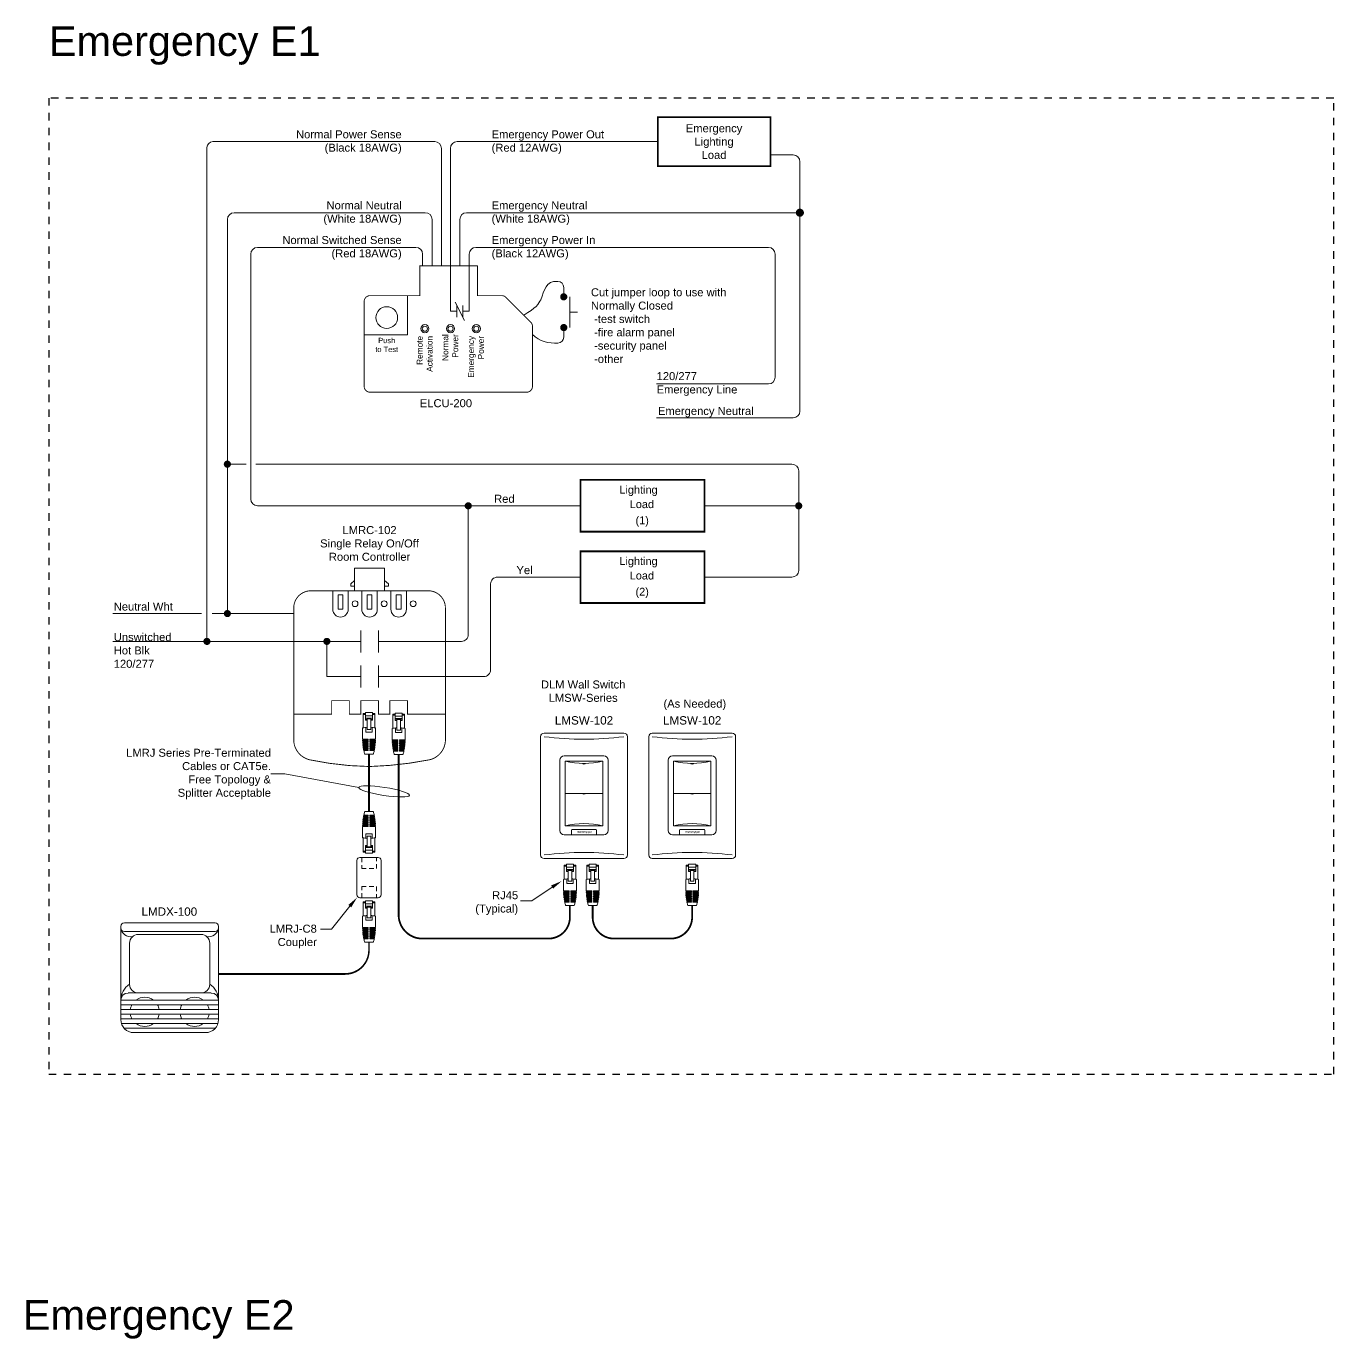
# Model space of a CAD drawing. Header units: inches. Extents: x -60 to 2005, y -577 to 104.
# Drawn here: x 1043.26 to 1087.34, y -5.17 to 39.09 of the extents above; entities that cross this region are included whole.
import ezdxf

# ---------------------------------------------------------------- set-up
doc = ezdxf.new("R2010")
doc.units = ezdxf.units.IN
doc.header["$MEASUREMENT"] = 0
doc.linetypes.add('Demo', pattern=[0.5, 0.25, -0.25])
doc.linetypes.add('HIDDEN', pattern=[0.375, 0.25, -0.125])
doc.layers.get('0').update_dxf_attribs({"lineweight": 5})
doc.layers.add('PS Borders', color=40, linetype='Demo', lineweight=5, plot=False)
for name, color, linetype, lineweight in [('WATTSTOPPER', 160, 'Continuous', 5), ('WS', 3, 'Continuous', 5), ('WS_DETAIL', 7, 'Continuous', 5), ('WS_LineVoltage', 1, 'Continuous', 5)]:
    doc.layers.add(name, color=color, linetype=linetype, lineweight=lineweight)
doc.styles.add('ARIAL', font='arial.ttf')

# ---------------------------------------------------------------- blocks, each defined once
blk = doc.blocks.new('A$C756910A1')
at = {"layer": 'WS_DETAIL'}
for p, q in [((0.15, 6.6), (0.15, 10.17)), ((0.15, 10.17), (0.73, 10.17)), ((0.73, 9.92), (0.15, 9.92)), ((0.73, 10.43), (0.73, 8.56)), ((0.73, 10.43), (2.51, 10.43)), ((2.51, 10.43), (2.51, 8.56)), ((3.08, 10.17), (2.51, 10.17)), ((3.08, 9.92), (2.51, 9.92)), ((3.08, 6.6), (3.08, 10.17)), ((2.51, 9.66), (0.73, 9.66)), ((2.51, 9.06), (0.73, 9.06)), ((0.73, 8.74), (1.17, 8.74)), ((0.73, 8.56), (1.17, 8.56)), ((0.81, 6.7), (0.81, 5.55)), ((1.17, 6.17), (1.17, 9.06)), ((1.17, 8.85), (2.06, 8.85)), ((2.06, 6.17), (2.06, 9.06)), ((2.06, 8.74), (2.51, 8.74)), ((2.51, 8.56), (2.06, 8.56)), ((2.42, 6.7), (2.42, 5.55)), ((0, 6.56), (0, 3.73)), ((0, 3.73), (1.43, 3.73)), ((0, 3.51), (1.43, 3.51)), ((0.81, 5.55), (2.42, 5.55)), ((0.89, 3.73), (0.89, 3.51)), ((1.17, 6.17), (2.06, 6.17)), ((1.43, 3.51), (1.43, 3.73)), ((1.8, 3.73), (3.23, 3.73)), ((1.8, 3.51), (1.8, 3.73)), ((1.8, 3.51), (3.23, 3.51)), ((2.34, 3.73), (2.34, 3.51)), ((3.23, 6.56), (3.23, 3.73)), ((0.01, 3.29), (1.43, 3.29)), ((0.02, 3.06), (1.43, 3.06)), ((0.03, 2.84), (1.43, 2.84)), ((0.05, 2.62), (1.43, 2.62)), ((0.07, 2.4), (1.43, 2.4)), ((0.09, 2.18), (1.43, 2.18)), ((0.12, 1.96), (1.43, 1.96)), ((0.15, 1.74), (1.43, 1.74)), ((0.18, 1.52), (1.43, 1.52)), ((0.22, 1.3), (1.43, 1.3)), ((0.26, 1.08), (1.43, 1.08)), ((0.31, 0.86), (1.43, 0.86)), ((0.89, 3.29), (0.89, 3.06)), ((0.89, 2.84), (0.89, 2.62)), ((0.89, 2.4), (0.89, 2.18)), ((0.89, 1.96), (0.89, 1.74)), ((0.89, 1.52), (0.89, 1.3)), ((0.89, 1.08), (0.89, 0.86)), ((1.43, 3.06), (1.43, 3.29)), ((1.43, 2.62), (1.43, 2.84)), ((1.43, 2.18), (1.43, 2.4)), ((1.43, 1.74), (1.43, 1.96)), ((1.43, 1.3), (1.43, 1.52)), ((1.43, 0.86), (1.43, 1.08)), ((1.8, 3.29), (3.23, 3.29)), ((1.8, 3.06), (1.8, 3.29)), ((1.8, 3.06), (3.22, 3.06)), ((1.8, 2.84), (3.2, 2.84)), ((1.8, 2.62), (1.8, 2.84)), ((1.8, 2.62), (3.19, 2.62)), ((1.8, 2.4), (3.17, 2.4)), ((1.8, 2.18), (1.8, 2.4)), ((1.8, 2.18), (3.14, 2.18)), ((1.8, 1.96), (3.12, 1.96)), ((1.8, 1.74), (1.8, 1.96)), ((1.8, 1.74), (3.09, 1.74)), ((1.8, 1.52), (3.05, 1.52)), ((1.8, 1.3), (1.8, 1.52)), ((1.8, 1.3), (3.01, 1.3)), ((1.8, 1.08), (2.97, 1.08)), ((1.8, 0.86), (1.8, 1.08)), ((1.8, 0.86), (2.92, 0.86)), ((2.34, 3.29), (2.34, 3.06)), ((2.34, 2.84), (2.34, 2.62)), ((2.34, 2.4), (2.34, 2.18)), ((2.34, 1.96), (2.34, 1.74)), ((2.34, 1.52), (2.34, 1.3)), ((2.34, 1.08), (2.34, 0.86)), ((2.69, 0), (0.52, 0))]:
    blk.add_line(p, q, dxfattribs=at)
for centre, radius, start, end in [((1.62, -0.58), 7.33, 93.502, 102.7411), ((1.62, -0.58), 7.33, 77.2589, 86.498), ((13.49, 3.73), 13.49, 180.937, 181.8742), ((-10.25, 3.73), 13.49, 358.1258, 359.063), ((13.49, 3.73), 13.49, 182.8119, 183.7504), ((13.49, 3.73), 13.49, 184.6899, 185.6307), ((13.49, 3.73), 13.49, 186.573, 187.5171), ((13.49, 3.73), 13.49, 188.4632, 189.4117), ((13.49, 3.73), 13.49, 190.3627, 191.3167), ((13.49, 3.73), 13.49, 192.2739, 196.0379), ((-10.25, 3.73), 13.49, 343.9621, 347.7261), ((-10.25, 3.73), 13.49, 348.6833, 349.6373), ((-10.25, 3.73), 13.49, 350.5883, 351.5368), ((-10.25, 3.73), 13.49, 352.4829, 353.427), ((-10.25, 3.73), 13.49, 354.3693, 355.3101), ((-10.25, 3.73), 13.49, 356.2496, 357.1881)]:
    blk.add_arc(centre, radius, start, end, dxfattribs=at)
blk = doc.blocks.new('A$C28216DC1')
at = {"layer": 'WS_DETAIL'}
blk.add_lwpolyline([(22.84, 8.11), (17.13, 4.27), (13.98, 4.27)], dxfattribs=at)
blk.add_solid([(23.11, 7.67), (22.56, 8.56), (25.52, 9.76)], dxfattribs=at)
at = {"layer": 'WS_DETAIL', "linetype": 'Continuous', "insert": (13.29, 3.59), "char_height": 2.25, "width": 37.309, "attachment_point": 6, "style": 'ARIAL'}
blk.add_mtext('\\pi29.81;RJ45\\P\\pi22.42;(Typical)', dxfattribs=at)
blk = doc.blocks.new('A$C6E7233CE')
at = {"layer": 'WATTSTOPPER', "color": 0, "linetype": 'HIDDEN'}
for p, q in [((0.606, 1.048), (0, 1.048)), ((0.606, 0.256), (0.606, 1.048)), ((1.576, 0.256), (1.576, 1.048)), ((1.576, 1.048), (2.182, 1.048)), ((0, 0.256), (0.606, 0.256)), ((2.182, 0.256), (1.576, 0.256))]:
    blk.add_line(p, q, dxfattribs=at)
at = {"layer": 'WATTSTOPPER', "color": 0}
for p, q in [((0, 0.256), (0, 1.048)), ((2.182, 0.256), (2.182, 1.048))]:
    blk.add_line(p, q, dxfattribs=at)
for points in [[(0, 1.048), (0, 1.143, -0.414214), (0.16, 1.303), (2.022, 1.303, -0.414214), (2.182, 1.143), (2.182, 1.048)], [(2.182, 0.256), (2.182, 0.16, -0.414214), (2.022, 0), (0.16, 0, -0.414214), (0, 0.16), (0, 0.256)]]:
    blk.add_lwpolyline(points, format="xyb", dxfattribs=at)
blk = doc.blocks.new('WallPlate1Gang')
for p, q in [((-11.72, 0.96), (-11.72, 32.87)), ((-10.76, 33.83), (10.76, 33.83)), ((11.72, 32.87), (11.72, 0.96)), ((-6.49, 26.51), (-6.49, 7.57)), ((-5.31, 27.69), (5.31, 27.69)), ((6.49, 26.51), (6.49, 7.57)), ((5.31, 6.39), (-5.31, 6.39)), ((-10.76, 0), (10.76, 0))]:
    blk.add_line(p, q)
for centre, radius, start, end in [((-10.76, 32.87), 0.96, 90, 180), ((0, 117.5), 85.31, 262.7571, 277.2429), ((10.76, 32.87), 0.96, 0, 90), ((-5.31, 26.51), 1.18, 90, 180), ((5.31, 26.51), 1.18, 0, 90), ((-5.31, 7.57), 1.18, 180, 270), ((5.31, 7.57), 1.18, 270, 0), ((-10.76, 0.96), 0.96, 180, 270), ((0, -83.67), 85.31, 82.7571, 97.2429), ((10.76, 0.96), 0.96, 270, 0)]:
    blk.add_arc(centre, radius, start, end)
blk = doc.blocks.new('*U137')
blk.add_blockref('WallPlate1Gang', (0, -0.01))
blk = doc.blocks.new('*U251')
for p, q in [((-5.32, 21.31), (5.32, 21.31)), ((-6.5, 20.13), (-6.5, 1.18)), ((-5.07, 2.44), (-5.07, 19.89)), ((-5.07, 19.89), (5.07, 19.89)), ((-5.07, 19.89), (5.07, 19.89)), ((-0.33, 19.29), (-0.33, 19.19)), ((0.33, 19.29), (0.33, 19.19)), ((5.07, 19.89), (5.07, 2.44)), ((6.5, 20.13), (6.5, 1.18)), ((-5.07, 11.16), (0, 11.16)), ((-0.33, 11.17), (-0.33, 11.06)), ((0, 11.16), (5.07, 11.16)), ((0.33, 11.17), (0.33, 11.06)), ((5.32, 0), (-5.32, 0)), ((5.07, 2.44), (-5.07, 2.44)), ((-3.38, 1.24), (-3.38, 0)), ((3.14, 1.48), (-3.14, 1.48)), ((3.38, 1.24), (3.38, 0))]:
    blk.add_line(p, q)
for centre, radius, start, end in [((-5.32, 20.13), 1.18, 90, 180), ((5.32, 20.13), 1.18, 0, 90), ((0, 41.25), 21.96, 256.6482, 283.3518), ((0, 19.73), 0.639, 238.6629, 301.3371), ((0, 11.61), 0.639, 238.6629, 301.3371), ((-5.32, 1.18), 1.18, 180, 270), ((0, -18.92), 21.96, 76.6482, 103.3518), ((-3.14, 1.24), 0.239, 90, 180), ((3.14, 1.24), 0.239, 0, 90), ((5.32, 1.18), 1.18, 270, 0)]:
    blk.add_arc(centre, radius, start, end)
at = {"style": 'ARIAL'}
for s, insert, char_height, width, attachment_point in [('LMSW-102', (0, 32.02), 2.25, 40.9705, 2), ('{\\fArial|b1|i1|c0|p34;Wattstopper}', (-1.79, 1.04), 0.4798, 3.7953, 1)]:
    blk.add_mtext(s, dxfattribs=dict(at, insert=insert, char_height=char_height, width=width, attachment_point=attachment_point))

msp = doc.modelspace()

# ---------------------------------------------------------------- linework, layer by layer
for p, q in [((1046.563, 8.856), (1049.62, 8.856)), ((1046.442, 8.735), (1046.442, 8.683)), ((1046.443, 8.669), (1046.443, 5.59)), ((1049.62, 8.562), (1046.563, 8.562)), ((1049.152, 8.461), (1047.031, 8.461)), ((1049.74, 8.669), (1049.74, 5.59)), ((1049.741, 8.735), (1049.741, 8.683)), ((1046.738, 8.168), (1046.738, 6.781)), ((1049.445, 8.168), (1049.445, 6.781)), ((1049.74, 6.249), (1046.443, 6.249)), ((1049.496, 6.488), (1046.687, 6.488)), ((1049.74, 6.09), (1046.443, 6.09)), ((1049.74, 5.932), (1046.443, 5.932)), ((1049.74, 5.774), (1046.443, 5.774)), ((1049.74, 5.615), (1046.443, 5.615)), ((1049.719, 5.457), (1046.464, 5.457)), ((1049.629, 5.298), (1046.554, 5.298)), ((1049.301, 5.152), (1046.882, 5.152))]:
    msp.add_line(p, q)
for centre, radius, start, end in [((1046.563, 8.735), 0.121, 90, 180), ((1049.62, 8.735), 0.121, 0, 90), ((1046.563, 8.683), 0.121, 180, 270), ((1046.778, 8.724), 0.34, 189.3383, 280.3118), ((1047.031, 8.168), 0.293, 90, 180), ((1049.152, 8.168), 0.293, 0, 90), ((1049.405, 8.724), 0.34, 259.6882, 350.6617), ((1049.62, 8.683), 0.121, 270, 0), ((1047.075, 6.246), 0.632, 122.1791, 180.2423), ((1047.031, 6.781), 0.293, 180, 270), ((1049.152, 6.781), 0.293, 270, 0), ((1049.108, 6.246), 0.632, 359.7577, 57.8209), ((1046.687, 6.243), 0.244, 90, 180), ((1047.251, 5.854), 0.493, 53.1936, 126.8064), ((1048.932, 5.854), 0.493, 53.1936, 126.8064), ((1049.496, 6.243), 0.244, 0, 90), ((1047.251, 5.854), 0.493, 151.3746, 170.9384), ((1047.251, 5.854), 0.493, 189.4443, 209.0566), ((1047.251, 5.854), 0.493, 330.9434, 350.5557), ((1047.251, 5.854), 0.493, 9.0616, 28.6254), ((1048.932, 5.854), 0.493, 151.3746, 170.9384), ((1048.932, 5.854), 0.493, 189.4443, 209.0566), ((1048.932, 5.854), 0.493, 330.9434, 350.5557), ((1048.932, 5.854), 0.493, 9.0616, 28.6254), ((1046.882, 5.59), 0.439, 180, 270), ((1047.251, 5.854), 0.493, 233.8289, 306.1711), ((1048.932, 5.854), 0.493, 233.8289, 306.1711), ((1049.301, 5.59), 0.439, 270, 0)]:
    msp.add_arc(centre, radius, start, end)
at = {"layer": 'PS Borders', "lineweight": -3}
msp.add_lwpolyline([(1044.019, 3.75), (1087.339, 3.75), (1087.339, 36.666), (1044.019, 36.666)], close=True, dxfattribs=at)
at = {"layer": 'WS', "const_width": 0.06}
msp.add_lwpolyline([(1054.811, 14.545), (1054.811, 12.604)], dxfattribs=at)
for points in [[(1061.586, 9.433), (1061.586, 9.042, -0.414214), (1060.866, 8.322), (1056.611, 8.322, -0.414214), (1055.811, 9.122), (1055.811, 14.528)], [(1062.353, 9.433), (1062.353, 9.042, 0.414214), (1063.073, 8.322), (1064.987, 8.322, 0.414214), (1065.707, 9.042), (1065.707, 9.433)]]:
    msp.add_lwpolyline(points, format="xyb", dxfattribs=at)
at = {"layer": 'WS'}
msp.add_lwpolyline([(1054.811, 8.197, 0.05, 0.05, 0), (1054.811, 7.93, 0.05, 0.06, -0.414214), (1054.011, 7.13, 0.06, 0.06, 0), (1049.74, 7.13, 0.06, 0.06, 0)], format="xyseb", dxfattribs=at)
at = {"layer": 'WS_DETAIL', "color": 7}
for p, q in [((1061.378, 30.285), (1061.378, 29.965)), ((1056.11, 28.679), (1056.11, 30.006)), ((1061.589, 29.965), (1061.589, 28.928)), ((1061.84, 29.447), (1061.589, 29.447)), ((1061.378, 28.928), (1061.378, 28.608)), ((1054.649, 28.679), (1056.11, 28.679))]:
    msp.add_line(p, q, dxfattribs=at)
at = {"layer": 'WS_DETAIL'}
for p, q in [((1057.714, 29.781), (1058.033, 29.172)), ((1057.768, 29.275), (1057.768, 29.677)), ((1057.979, 29.677), (1057.979, 29.275)), ((1057.768, 29.476), (1057.559, 29.476)), ((1058.191, 29.476), (1057.979, 29.476)), ((1054.328, 20.812), (1054.328, 20.052)), ((1055.335, 20.812), (1054.328, 20.812)), ((1055.335, 20.812), (1055.335, 20.052)), ((1054.328, 20.404), (1054.195, 20.282)), ((1055.335, 20.404), (1055.468, 20.282)), ((1053.589, 20.052), (1053.589, 19.427)), ((1054.113, 19.427), (1054.113, 20.052)), ((1054.195, 20.282), (1054.195, 20.212)), ((1054.195, 20.212), (1054.328, 20.212)), ((1054.57, 19.427), (1054.57, 20.052)), ((1055.093, 20.052), (1055.093, 19.427)), ((1055.468, 20.212), (1055.335, 20.212)), ((1055.468, 20.282), (1055.468, 20.212)), ((1055.55, 19.427), (1055.55, 20.052)), ((1056.074, 20.052), (1056.074, 19.427)), ((1054.534, 18.717), (1054.534, 17.972)), ((1054.535, 18.717), (1054.535, 17.972)), ((1055.128, 18.717), (1055.128, 17.972)), ((1055.128, 18.717), (1055.128, 17.972)), ((1054.534, 17.532), (1054.534, 16.787)), ((1054.535, 17.532), (1054.535, 16.787)), ((1055.128, 17.532), (1055.128, 16.787)), ((1055.128, 17.532), (1055.128, 16.787)), ((1051.972, 13.874), (1051.506, 13.874)), ((1054.165, 9.417), (1053.553, 8.638)), ((1053.553, 8.638), (1053.177, 8.638))]:
    msp.add_line(p, q, dxfattribs=at)
at = {"layer": 'WS_DETAIL', "linetype": 'Continuous'}
msp.add_line((1051.972, 13.874), (1054.473, 13.418), dxfattribs=at)
at = {"layer": 'WS_DETAIL', "color": 7, "linetype": 'Continuous', "const_width": 0.0568}
msp.add_lwpolyline([(1064.552, 34.372), (1068.348, 34.372), (1068.348, 36.023), (1064.552, 36.023)], close=True, dxfattribs=at)
at = {"layer": 'WS_DETAIL', "linetype": 'Continuous', "const_width": 0.03}
for points in [[(1058.473, 31.014), (1058.473, 30.006), (1059.288, 30.006, -0.199289), (1059.43, 29.947), (1060.266, 29.109, -0.198535), (1060.324, 28.968), (1060.324, 26.948, -0.414214), (1060.124, 26.748), (1054.849, 26.748, -0.414214), (1054.649, 26.948), (1054.649, 27.105)], [(1054.649, 27.105), (1054.649, 29.806, -0.414214), (1054.849, 30.006), (1056.524, 30.006), (1056.524, 31.014), (1057.406, 31.014), (1058.473, 31.014)], [(1054.83, 14.125, -0.048346), (1052.815, 14.351, -0.329956), (1052.275, 14.982), (1052.275, 19.474, -0.414214), (1052.854, 20.052), (1056.809, 20.052, -0.414214), (1057.388, 19.474), (1057.388, 18.572), (1057.388, 16.828), (1057.388, 14.982, -0.329956), (1056.848, 14.351, -0.0415), (1054.83, 14.125, -0.024292)]]:
    msp.add_lwpolyline(points, format="xyb", dxfattribs=at)
at = {"layer": 'WS_DETAIL', "color": 7, "linetype": 'Continuous', "const_width": 0.121}
for points in [[(1061.318, 29.965, -1), (1061.439, 29.965, -1)], [(1061.318, 28.928, 1), (1061.439, 28.928, 1)]]:
    msp.add_lwpolyline(points, format="xyb", close=True, dxfattribs=at)
at = {"layer": 'WS_DETAIL', "linetype": 'Continuous', "const_width": 0.06}
for points in [[(1061.94, 22.045), (1066.126, 22.045), (1066.126, 23.79), (1061.94, 23.79)], [(1066.126, 19.639), (1066.126, 21.383), (1061.94, 21.383), (1061.94, 19.639)]]:
    msp.add_lwpolyline(points, close=True, dxfattribs=at)
at = {"layer": 'WS_DETAIL'}
for points in [[(1053.772, 19.427), (1053.93, 19.427), (1053.93, 19.91), (1053.772, 19.91)], [(1054.752, 19.427), (1054.911, 19.427), (1054.911, 19.91), (1054.752, 19.91)], [(1055.733, 19.427), (1055.891, 19.427), (1055.891, 19.91), (1055.733, 19.91)]]:
    msp.add_lwpolyline(points, close=True, dxfattribs=at)
at = {"layer": 'WS_DETAIL', "const_width": 0.03}
msp.add_lwpolyline([(1052.275, 15.89), (1053.554, 15.89), (1053.554, 16.346), (1054.148, 16.346), (1054.148, 15.89), (1054.534, 15.89), (1054.534, 16.346), (1055.129, 16.346), (1055.129, 15.89), (1055.514, 15.89), (1055.514, 16.346), (1056.109, 16.346), (1056.109, 15.89), (1057.388, 15.89)], dxfattribs=at)
at = {"layer": 'WS_DETAIL', "color": 7}
msp.add_circle((1055.409, 29.264), 0.367, dxfattribs=at)
at = {"layer": 'WS_DETAIL'}
for centre, radius in [((1056.696, 28.89), 0.137), ((1056.696, 28.89), 0.0865), ((1057.562, 28.89), 0.137), ((1057.562, 28.89), 0.0865), ((1058.429, 28.89), 0.137), ((1058.429, 28.89), 0.0865), ((1054.341, 19.616), 0.0983), ((1055.322, 19.616), 0.0983), ((1056.302, 19.616), 0.0983)]:
    msp.add_circle(centre, radius, dxfattribs=at)
at = {"layer": 'WS_DETAIL', "color": 7}
for centre, start, end in [((1061.177, 30.285), 0, 90), ((1061.177, 28.608), 270, 0)]:
    msp.add_arc(centre, 0.202, start, end, dxfattribs=at)
at = {"layer": 'WS_DETAIL'}
for centre in [(1053.851, 19.427), (1054.831, 19.427), (1055.812, 19.427)]:
    msp.add_arc(centre, 0.262, 180, 0, dxfattribs=at)
at = {"layer": 'WS_DETAIL', "extrusion": (0, 0, -1)}
msp.add_ellipse((1055.326, 13.286), major_axis=(-0.854, 0.132), ratio=0.15592, dxfattribs=at)
at = {"layer": 'WS_DETAIL', "color": 7}
msp.add_open_spline([(1060.028, 29.347), (1060.444, 29.588), (1060.721, 29.996), (1060.76, 30.518), (1061.177, 30.486)], degree=3, knots=[0, 0, 0, 0, 0.853506, 2.600202, 2.600202, 2.600202, 2.600202], dxfattribs=at)
msp.add_open_spline([(1060.324, 28.697), (1060.553, 28.454), (1060.875, 28.389), (1061.177, 28.407)], degree=3, dxfattribs=at)
at = {"layer": 'WS_DETAIL'}
msp.add_solid([(1054.213, 9.377), (1054.117, 9.458), (1054.41, 9.705)], dxfattribs=at)
at = {"layer": 'WS_LineVoltage'}
for p, q in [((1049.348, 18.345), (1049.348, 34.998)), ((1049.548, 35.198), (1057.028, 35.198)), ((1057.253, 31.014), (1057.253, 34.972)), ((1057.559, 29.476), (1057.559, 34.972)), ((1064.552, 35.198), (1057.785, 35.198)), ((1068.348, 34.753), (1069.11, 34.753)), ((1069.34, 34.523), (1069.34, 26.114)), ((1050.267, 32.802), (1056.711, 32.802)), ((1069.34, 32.802), (1058.101, 32.802)), ((1050.037, 32.573), (1050.037, 19.282)), ((1056.937, 31.014), (1056.937, 32.577)), ((1057.875, 31.014), (1057.875, 32.577)), ((1051.056, 31.632), (1056.395, 31.632)), ((1068.281, 31.632), (1058.417, 31.632)), ((1050.826, 23.147), (1050.826, 31.402)), ((1056.621, 31.014), (1056.621, 31.406)), ((1058.191, 29.476), (1058.191, 31.406)), ((1064.509, 27.026), (1068.281, 27.026)), ((1069.11, 25.884), (1064.509, 25.884)), ((1050.667, 24.322), (1050.037, 24.322)), ((1069.07, 24.322), (1050.994, 24.322)), ((1069.3, 24.092), (1069.3, 20.741)), ((1058.158, 22.917), (1051.056, 22.917)), ((1069.3, 22.917), (1066.126, 22.917)), ((1066.126, 20.511), (1069.07, 20.511))]:
    msp.add_line(p, q, dxfattribs=at)
at = {"layer": 'WS_LineVoltage', "linetype": 'Continuous'}
msp.add_line((1068.507, 31.406), (1068.507, 27.252), dxfattribs=at)
at = {"layer": 'WS_LineVoltage', "linetype": 'Continuous', "const_width": 0.136}
msp.add_lwpolyline([(1069.272, 32.802, 1), (1069.408, 32.802, 1)], format="xyb", close=True, dxfattribs=at)
at = {"layer": 'WS_LineVoltage', "const_width": 0.12}
for points in [[(1049.977, 24.322, 1), (1050.097, 24.322, 1)], [(1058.098, 22.917, 1), (1058.218, 22.917, 1)], [(1069.24, 22.917, 1), (1069.36, 22.917, 1)], [(1049.977, 19.282, 1), (1050.097, 19.282, 1)], [(1049.288, 18.345, 1), (1049.408, 18.345, 1)], [(1053.332, 18.345, 1), (1053.452, 18.345, 1)]]:
    msp.add_lwpolyline(points, format="xyb", close=True, dxfattribs=at)
at = {"layer": 'WS_LineVoltage'}
for points in [[(1061.94, 22.917), (1058.158, 22.917), (1058.158, 18.575, -0.414214), (1057.928, 18.345), (1055.128, 18.345)], [(1061.94, 20.511), (1059.141, 20.511, 0.414214), (1058.911, 20.281), (1058.911, 17.39, -0.414214), (1058.681, 17.16), (1055.128, 17.16)]]:
    msp.add_lwpolyline(points, format="xyb", dxfattribs=at)
for points in [[(1049.159, 19.282), (1046.18, 19.282)], [(1052.275, 19.282), (1049.529, 19.282)], [(1054.535, 18.345), (1046.18, 18.345)], [(1054.535, 17.16), (1053.392, 17.16), (1053.392, 18.285)]]:
    msp.add_lwpolyline(points, dxfattribs=at)
for centre, radius, start, end in [((1049.548, 34.998), 0.2, 90, 180), ((1057.028, 34.972), 0.226, 0, 90), ((1057.785, 34.972), 0.226, 90, 180), ((1069.11, 34.523), 0.23, 0, 90), ((1050.267, 32.573), 0.23, 90, 180), ((1056.711, 32.577), 0.226, 0, 90), ((1058.101, 32.577), 0.226, 90, 180), ((1051.056, 31.402), 0.23, 90, 180), ((1056.395, 31.406), 0.226, 0, 90), ((1058.417, 31.406), 0.226, 90, 180), ((1068.281, 31.406), 0.226, 0, 90), ((1068.281, 27.252), 0.226, 270, 0), ((1069.11, 26.114), 0.23, 270, 0), ((1069.07, 24.092), 0.23, 0, 90), ((1051.056, 23.147), 0.23, 180, 270), ((1069.07, 20.741), 0.23, 270, 0)]:
    msp.add_arc(centre, radius, start, end, dxfattribs=at)

# ---------------------------------------------------------------- block references
at = {"xscale": 0.125, "yscale": 0.125, "zscale": 0.125}
for name, p in [('*U251', (1062.061, 11.82)), ('*U251', (1065.708, 11.82)), ('*U137', (1062.061, 11.023)), ('*U137', (1065.709, 11.023))]:
    msp.add_blockref(name, p, dxfattribs=at)
at = {"layer": 'WS_DETAIL'}
for name, p, xscale, yscale, zscale in [('A$C756910A1', (1054.596, 14.545), 0.1340402047097009, 0.1340402047097009, 0.1340402047097009), ('A$C756910A1', (1055.595, 14.528), 0.1340402047097009, 0.1340402047097009, 0.1340402047097009), ('A$C756910A1', (1061.371, 9.433), 0.1340402047097009, 0.1340402047097009, 0.1340402047097009), ('A$C756910A1', (1062.138, 9.433), 0.1340402047097009, 0.1340402047097009, 0.1340402047097009), ('A$C756910A1', (1065.491, 9.433), 0.1340402047097009, 0.1340402047097009, 0.1340402047097009), ('A$C28216DC1', (1058.247, 9.089), 0.1199519999999974, 0.1199519999999974, 0.1199519999999974), ('A$C756910A1', (1054.596, 8.197), 0.1340402047097009, 0.1340402047097009, 0.1340402047097009)]:
    msp.add_blockref(name, p, dxfattribs=dict(at, xscale=xscale, yscale=yscale, zscale=zscale))
at = {"layer": 'WS_DETAIL', "extrusion": (0, 0, -1), "xscale": 0.1340402047097009, "yscale": 0.1340402047097009, "zscale": -0.1340402047096989, "rotation": 180}
msp.add_blockref('A$C756910A1', (-1054.596, 12.604), dxfattribs=at)
at = {"layer": 'WS_DETAIL', "xscale": 0.6240035216140392, "yscale": 0.6240035216140392, "zscale": 0.6240035216140392, "rotation": 270}
msp.add_blockref('A$C6E7233CE', (1054.406, 11.059), dxfattribs=at)

# ---------------------------------------------------------------- texts
at = {"lineweight": -3, "char_height": 1, "attachment_point": 1, "style": 'ARIAL'}
for s, insert in [('Emergency E1', (1044.019, 39.09)), ('Emergency E2', (1043.141, -3.871))]:
    msp.add_mtext_dynamic_manual_height_columns(s, width=21.74617, gutter_width=1, heights=[0], dxfattribs=dict(at, insert=insert))
at = {"insert": (1048.08, 9.374), "char_height": 0.2812, "width": 5.12131, "attachment_point": 2, "style": 'ARIAL'}
msp.add_mtext('LMDX-100', dxfattribs=at)
at = {"layer": 'WS_DETAIL', "style": 'ARIAL'}
for s, p in [('Lighting', (1063.254, 23.328)), ('Load', (1063.603, 22.84)), ('(1)', (1063.798, 22.296)), ('Lighting', (1063.254, 20.922)), ('Load', (1063.603, 20.433)), ('(2)', (1063.798, 19.889))]:
    msp.add_text(s, height=0.2637, dxfattribs=at).set_placement(p)
at = {"layer": 'WS_DETAIL', "color": 7, "style": 'ARIAL'}
for s, insert, char_height, width, attachment_point in [('Normal Power Sense\\P(Black 18AWG)', (1055.914, 35.581), 0.26989, 7.26951, 3), ('Emergency Power Out\\P(Red 12AWG)', (1058.946, 35.581), 0.26989, 7.26951, 1), ('Normal Neutral\\P(White 18AWG)', (1055.914, 33.186), 0.26989, 7.26951, 3), ('Emergency Neutral\\P(White 18AWG)', (1058.946, 33.186), 0.26989, 7.26951, 1), ('Normal Switched Sense\\P(Red 18AWG)', (1055.914, 32.016), 0.26989, 6.90095, 3), ('Emergency Power In\\P(Black 12AWG)', (1058.946, 32.016), 0.26989, 7.26951, 1), ('Cut jumper loop to use with\\PNormally Closed\\P -test switch\\P -fire alarm panel\\P -security panel\\P -other', (1062.296, 30.254), 0.26989, 8.03045, 1), ('Push\\Pto Test', (1055.409, 28.583), 0.1799, 7.26951, 2), ('ELCU-200', (1057.406, 26.513), 0.2699, 6.79077, 2), ('Emergency Neutral', (1064.554, 26.076), 0.26989, 5.12217, 4)]:
    msp.add_mtext(s, dxfattribs=dict(at, insert=insert, char_height=char_height, width=width, attachment_point=attachment_point))
at = {"layer": 'WS_DETAIL', "color": 7, "insert": (1066.446, 35.198), "char_height": 0.2699, "attachment_point": 5, "style": 'ARIAL'}
msp.add_mtext('Emergency\\PLighting\\PLoad', dxfattribs=at)
at = {"layer": 'WS_DETAIL', "char_height": 0.2, "width": 6.43489, "attachment_point": 3, "rotation": 90, "style": 'ARIAL'}
for s, insert in [('Remote\\PActivation', (1056.42, 28.647)), ('Normal\\PPower', (1057.286, 28.704)), ('Emergency\\PPower', (1058.153, 28.647))]:
    msp.add_mtext(s, dxfattribs=dict(at, insert=insert))
at = {"layer": 'WS_DETAIL', "color": 7, "linetype": 'Continuous', "insert": (1064.509, 27.026), "char_height": 0.26989, "width": 3.70222, "attachment_point": 4, "style": 'ARIAL'}
msp.add_mtext('120/277\\PEmergency Line', dxfattribs=at)
at = {"layer": 'WS_DETAIL', "linetype": 'Continuous', "style": 'ARIAL'}
for s, insert, char_height, width, attachment_point in [('Red', (1059.031, 23.153), 0.2699, 6.15853, 4), ('Yel', (1059.784, 20.747), 0.2699, 6.15853, 4), ('Neutral Wht', (1046.206, 19.518), 0.26989, 5.30234, 4), ('Unswitched \\PHot Blk\\P120/277', (1046.206, 18.038), 0.26989, 4.47529, 4), ('DLM Wall Switch\\PLMSW-Series', (1062.033, 16.303), 0.26989, 4.47529, 8), ('(As Needed)', (1065.798, 16.029), 0.26989, 4.47529, 8), ('LMRJ Series Pre-Terminated \\PCables or CAT5e. \\PFree Topology & \\PSplitter Acceptable', (1051.506, 13.874), 0.26989, 6.92856, 6)]:
    msp.add_mtext(s, dxfattribs=dict(at, insert=insert, char_height=char_height, width=width, attachment_point=attachment_point))
at = {"layer": 'WS_DETAIL', "insert": (1054.831, 22.234), "char_height": 0.26989, "width": 5.65768, "attachment_point": 2, "style": 'ARIAL'}
msp.add_mtext('LMRC-102 \\PSingle Relay On/Off \\PRoom Controller', dxfattribs=at)
at = {"layer": 'WS_DETAIL', "color": 0, "insert": (1053.053, 8.792), "char_height": 0.2699, "width": 4.70965, "attachment_point": 3, "style": 'ARIAL'}
msp.add_mtext('LMRJ-C8\\PCoupler', dxfattribs=at)

doc.saveas('drawing.dxf')
